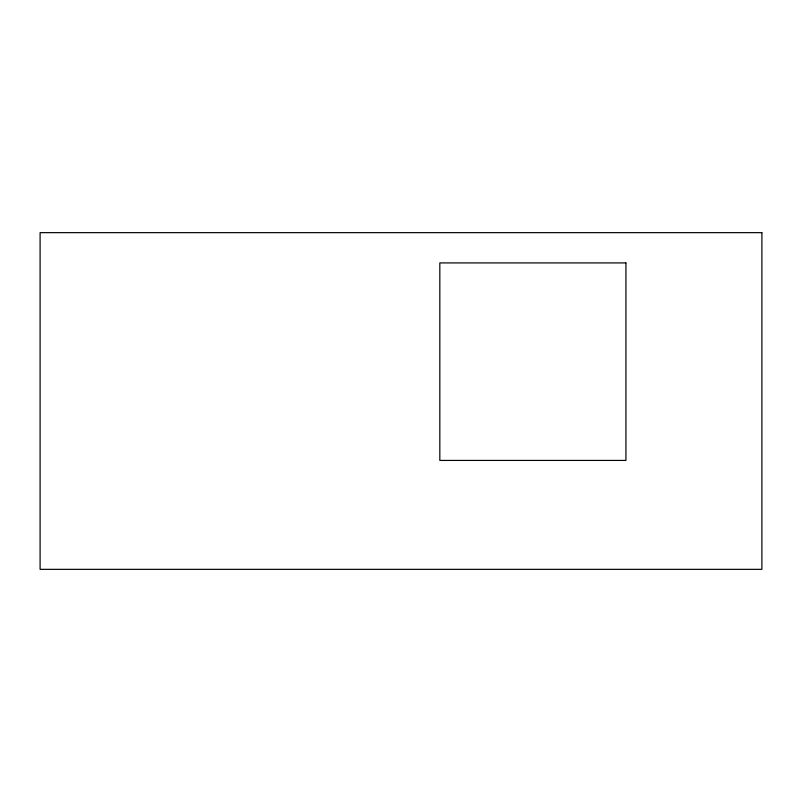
<?xml version="1.0" encoding="UTF-8"?>
<svg xmlns="http://www.w3.org/2000/svg" width="802" height="802" viewBox="0 0 802 802"><rect width="100%" height="100%" fill="white"/><g stroke="black" fill="none" stroke-linecap="round" stroke-linejoin="round"><path stroke-width="1.2" d="M761.9 232.65L40.1 232.65L40.1 569.35L761.9 569.35L761.9 232.65M625.931 262.916L439.827 262.916L439.827 460.428L625.931 460.428L625.931 262.916"/></g></svg>
